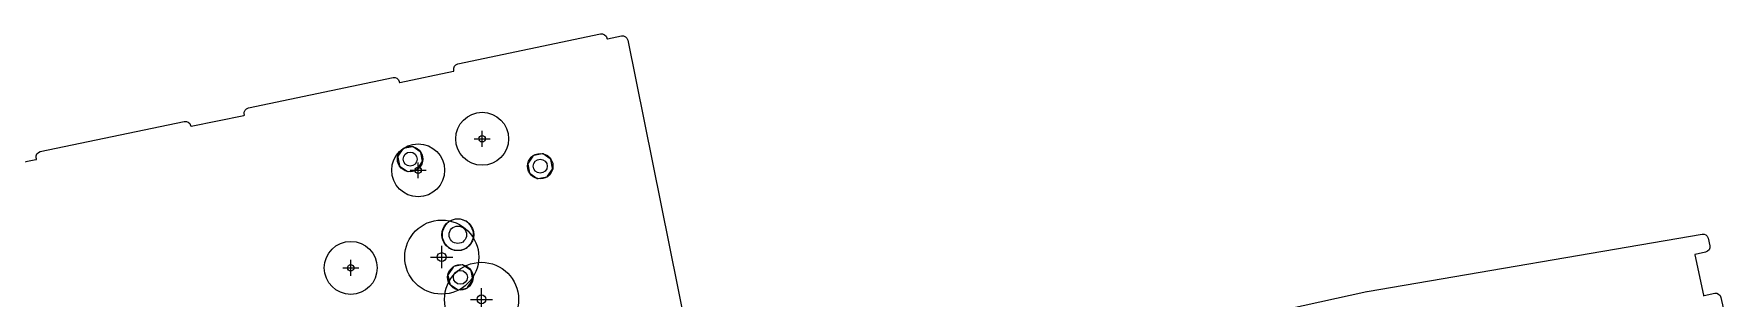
# Model space of a CAD drawing. Header units: metres. Extents: x 8738 to 9560, y -8972 to -7699.
# Drawn here: x 8985.2 to 9145.2, y -8761.9 to -8736.9 of the extents above; entities that cross this region are included whole.
import ezdxf

# ---------------------------------------------------------------- set-up
doc = ezdxf.new("R2010")
doc.units = ezdxf.units.M
for name, color, linetype in [('AI_GREENING_ALLOWED_ZONE', 4, 'Continuous'), ('AI_GREENING_LAWN', 82, 'Continuous'), ('AI_GREENING_SHRUBS', 92, 'Continuous'), ('AI_GREENING_TREES', 3, 'Continuous')]:
    doc.layers.add(name, color=color, linetype=linetype)

# ---------------------------------------------------------------- blocks, each defined once
blk = doc.blocks.new('AI_TREE')
for p, q in [((-0.3, 0), (0.3, 0)), ((0, -0.3), (0, 0.3))]:
    blk.add_line(p, q)
for radius in [1, 0.12]:
    blk.add_circle((0, 0), radius)
blk = doc.blocks.new('AI_SHRUB')
for radius in [1, 0.55]:
    blk.add_circle((0, 0), radius)

msp = doc.modelspace()

# ---------------------------------------------------------------- linework, layer by layer
at = {"layer": 'AI_GREENING_ALLOWED_ZONE'}
for points in [[(8980.41, -8749.78), (8985.41, -8748.78), (8985.45, -8748.77), (8985.45, -8748.73), (8985.43, -8748.63), (8985.43, -8748.44), (8985.5, -8748.26), (8985.64, -8748.12), (8985.82, -8748.04), (8999.43, -8745.18), (8999.62, -8745.18), (8999.8, -8745.25), (8999.94, -8745.39), (9000.02, -8745.57), (9000.03, -8745.6), (9000.04, -8745.64), (9000.09, -8745.64), (9005.07, -8744.61), (9005.11, -8744.59), (9005.11, -8744.55), (9005.1, -8744.5), (9005.09, -8744.31), (9005.17, -8744.13), (9005.3, -8743.99), (9005.48, -8743.91), (9019.16, -8741.04), (9019.35, -8741.04), (9019.53, -8741.11), (9019.67, -8741.25), (9019.75, -8741.42), (9019.75, -8741.46), (9019.77, -8741.5), (9019.81, -8741.5), (9024.86, -8740.45), (9024.9, -8740.43), (9024.9, -8740.39), (9024.89, -8740.34), (9024.89, -8740.15), (9024.96, -8739.97), (9025.1, -8739.83), (9025.28, -8739.75), (9038.78, -8736.92), (9038.97, -8736.91), (9039.15, -8736.99), (9039.29, -8737.12), (9039.37, -8737.3), (9039.38, -8737.35), (9039.4, -8737.39), (9039.44, -8737.39), (9040.75, -8737.11), (9040.95, -8737.11), (9041.13, -8737.18), (9041.27, -8737.32), (9041.35, -8737.5), (9046.83, -8764.69)], [(9096.3, -8764.53), (9111.19, -8761.26), (9111.22, -8761.26), (9142.88, -8755.82), (9143.07, -8755.82), (9143.24, -8755.89), (9143.37, -8756.03), (9143.45, -8756.2), (9143.61, -8756.92), (9143.61, -8757.12), (9143.54, -8757.3), (9143.4, -8757.44), (9143.22, -8757.52), (9142.22, -8757.74), (9142.19, -8757.75), (9142.19, -8757.79), (9143.01, -8761.61), (9143.03, -8761.65), (9143.07, -8761.64), (9144.08, -8761.42), (9144.27, -8761.42), (9144.45, -8761.49), (9144.59, -8761.63), (9144.67, -8761.81), (9145.16, -8764.06)]]:
    msp.add_lwpolyline(points, dxfattribs=at)
at = {"layer": 'AI_GREENING_LAWN'}
for points in [[(8980.41, -8749.78), (8985.41, -8748.78), (8985.45, -8748.77), (8985.45, -8748.73), (8985.43, -8748.63), (8985.43, -8748.44), (8985.5, -8748.26), (8985.64, -8748.12), (8985.82, -8748.04), (8999.43, -8745.18), (8999.62, -8745.18), (8999.8, -8745.25), (8999.94, -8745.39), (9000.02, -8745.57), (9000.03, -8745.6), (9000.04, -8745.64), (9000.09, -8745.64), (9005.07, -8744.61), (9005.11, -8744.59), (9005.11, -8744.55), (9005.1, -8744.5), (9005.09, -8744.31), (9005.17, -8744.13), (9005.3, -8743.99), (9005.48, -8743.91), (9019.16, -8741.04), (9019.35, -8741.04), (9019.53, -8741.11), (9019.67, -8741.25), (9019.75, -8741.42), (9019.75, -8741.46), (9019.77, -8741.5), (9019.81, -8741.5), (9024.86, -8740.45), (9024.9, -8740.43), (9024.9, -8740.39), (9024.89, -8740.34), (9024.89, -8740.15), (9024.96, -8739.97), (9025.1, -8739.83), (9025.27, -8739.75), (9038.78, -8736.92), (9038.97, -8736.91), (9039.15, -8736.99), (9039.29, -8737.12), (9039.37, -8737.3), (9039.38, -8737.35), (9039.4, -8737.39), (9039.44, -8737.39), (9040.75, -8737.11), (9040.95, -8737.11), (9041.13, -8737.18), (9041.27, -8737.32), (9041.34, -8737.5), (9046.83, -8764.69)], [(9096.3, -8764.53), (9111.19, -8761.26), (9111.22, -8761.26), (9142.88, -8755.82), (9143.07, -8755.82), (9143.24, -8755.89), (9143.37, -8756.03), (9143.45, -8756.2), (9143.61, -8756.92), (9143.61, -8757.12), (9143.54, -8757.3), (9143.4, -8757.44), (9143.22, -8757.52), (9142.23, -8757.74), (9142.19, -8757.75), (9142.19, -8757.79), (9143.01, -8761.61), (9143.03, -8761.65), (9143.07, -8761.64), (9144.08, -8761.42), (9144.27, -8761.42), (9144.45, -8761.49), (9144.59, -8761.63), (9144.67, -8761.81), (9145.16, -8764.06)]]:
    msp.add_lwpolyline(points, dxfattribs=at)
for points in [[(9020.15, -8747.73), (9020.11, -8747.75), (9020.08, -8747.78), (9019.62, -8748.47), (9019.6, -8748.51), (9019.6, -8748.55), (9019.76, -8749.36), (9019.78, -8749.4), (9019.82, -8749.43), (9020.5, -8749.89), (9020.54, -8749.91), (9020.59, -8749.91), (9021.39, -8749.75), (9021.43, -8749.73), (9021.47, -8749.7), (9021.92, -8749.01), (9021.94, -8748.97), (9021.94, -8748.93), (9021.78, -8748.12), (9021.76, -8748.08), (9021.73, -8748.05), (9021.05, -8747.59), (9021, -8747.57), (9020.96, -8747.57), (9020.15, -8747.73)], [(9032.45, -8748.4), (9032.41, -8748.42), (9032.37, -8748.45), (9031.92, -8749.14), (9031.9, -8749.18), (9031.9, -8749.23), (9032.06, -8750.03), (9032.08, -8750.07), (9032.11, -8750.1), (9032.79, -8750.56), (9032.84, -8750.58), (9032.88, -8750.58), (9033.69, -8750.42), (9033.73, -8750.4), (9033.76, -8750.37), (9034.22, -8749.68), (9034.24, -8749.64), (9034.24, -8749.6), (9034.08, -8748.79), (9034.06, -8748.75), (9034.02, -8748.72), (9033.34, -8748.26), (9033.3, -8748.24), (9033.25, -8748.24), (9032.45, -8748.4)], [(9026.15, -8754.68), (9026.07, -8754.62), (9025.62, -8754.44), (9025.52, -8754.42), (9025.03, -8754.42), (9024.94, -8754.44), (9024.49, -8754.62), (9024.41, -8754.68), (9024.07, -8755.02), (9024.01, -8755.1), (9023.83, -8755.55), (9023.81, -8755.65), (9023.81, -8756.13), (9023.83, -8756.23), (9024.01, -8756.68), (9024.07, -8756.76), (9024.41, -8757.1), (9024.49, -8757.16), (9024.94, -8757.34), (9025.03, -8757.36), (9025.52, -8757.36), (9025.62, -8757.34), (9026.07, -8757.16), (9026.15, -8757.1), (9026.49, -8756.76), (9026.55, -8756.68), (9026.73, -8756.23), (9026.75, -8756.13), (9026.75, -8755.65), (9026.73, -8755.55), (9026.55, -8755.1), (9026.49, -8755.02), (9026.15, -8754.68)], [(9024.9, -8758.9), (9024.86, -8758.92), (9024.83, -8758.95), (9024.37, -8759.64), (9024.35, -8759.68), (9024.35, -8759.72), (9024.51, -8760.53), (9024.53, -8760.57), (9024.56, -8760.6), (9025.24, -8761.06), (9025.29, -8761.08), (9025.33, -8761.08), (9026.14, -8760.92), (9026.18, -8760.9), (9026.21, -8760.87), (9026.67, -8760.18), (9026.69, -8760.14), (9026.69, -8760.1), (9026.53, -8759.29), (9026.51, -8759.25), (9026.48, -8759.22), (9025.79, -8758.76), (9025.75, -8758.74), (9025.7, -8758.74), (9024.9, -8758.9)]]:
    msp.add_lwpolyline(points, close=True, dxfattribs=at)

# ---------------------------------------------------------------- block references
at = {"layer": 'AI_GREENING_SHRUBS'}
for p, xscale, yscale in [((9020.77, -8748.74), 1.2, 1.2), ((9033.07, -8749.41), 1.2, 1.2), ((9025.28, -8755.89), 1.5, 1.5), ((9025.52, -8759.91), 1.2, 1.2)]:
    msp.add_blockref('AI_SHRUB', p, dxfattribs=dict(at, xscale=xscale, yscale=yscale))
at = {"layer": 'AI_GREENING_TREES'}
for p, xscale, yscale in [((9027.58, -8746.82), 2.5, 2.5), ((9021.53, -8749.8), 2.5, 2.5), ((9023.76, -8758), 3.5, 3.5), ((9015.16, -8759.02), 2.5, 2.5), ((9027.52, -8761.99), 3.5, 3.5)]:
    msp.add_blockref('AI_TREE', p, dxfattribs=dict(at, xscale=xscale, yscale=yscale))

doc.saveas('drawing.dxf')
